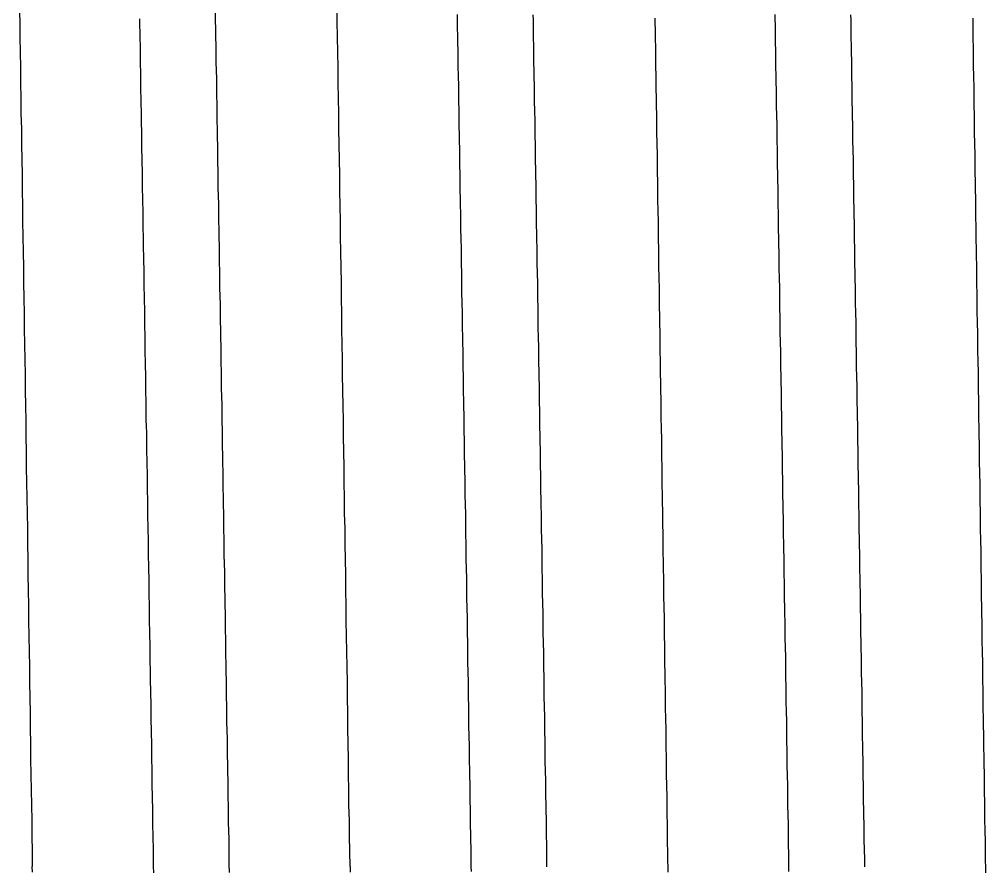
# Model space of a CAD drawing. Header units: millimetres. Extents: x 0 to 3800, y -67 to 2530.
# Drawn here: x 2229.319 to 2234.003, y 892.803 to 896.909 of the extents above; entities that cross this region are included whole.
import ezdxf

# ---------------------------------------------------------------- set-up
doc = ezdxf.new("R2010")
doc.units = ezdxf.units.MM
doc.layers.add('내부선 및 부속', color=4, linetype='Continuous')

msp = doc.modelspace()

# ---------------------------------------------------------------- linework, layer by layer
at = {"layer": '내부선 및 부속', "linetype": 'Continuous', "flags": 128}
for points in [[(2229.3188, 896.9727), (2229.3208, 896.8987), (2229.3218, 896.8237), (2229.3228, 896.7497), (2229.3238, 896.6757), (2229.3248, 896.6007), (2229.3258, 896.5267), (2229.3268, 896.4517), (2229.3288, 896.3777), (2229.3298, 896.3027), (2229.3308, 896.2287), (2229.3318, 896.1537), (2229.3328, 896.0797), (2229.3338, 896.0047), (2229.3348, 895.9307), (2229.3358, 895.8557), (2229.3378, 895.7817), (2229.3388, 895.7067), (2229.3398, 895.6327), (2229.3408, 895.5577), (2229.3418, 895.4837), (2229.3428, 895.4087), (2229.3438, 895.3347), (2229.3448, 895.2597), (2229.3468, 895.1857), (2229.3478, 895.1107), (2229.3488, 895.0367), (2229.3498, 894.9627), (2229.3508, 894.8877), (2229.3518, 894.8137), (2229.3528, 894.7387), (2229.3538, 894.6647), (2229.3548, 894.5897), (2229.3568, 894.5157), (2229.3578, 894.4407), (2229.3588, 894.3667), (2229.3598, 894.2917), (2229.3608, 894.2177), (2229.3618, 894.1427), (2229.3628, 894.0687), (2229.3638, 893.9937), (2229.3648, 893.9197), (2229.3668, 893.8447), (2229.3678, 893.7707), (2229.3688, 893.6957), (2229.3698, 893.6217), (2229.3708, 893.5467), (2229.3718, 893.4727), (2229.3728, 893.3987), (2229.3738, 893.3237), (2229.3748, 893.2497), (2229.3768, 893.1747), (2229.3778, 893.1007), (2229.3788, 893.0257), (2229.3798, 892.9517), (2229.3808, 892.8767), (2229.3818, 892.8027), (2229.3818, 892.8027)], [(2230.2678, 896.9437), (2230.2688, 896.9037), (2230.2698, 896.8627), (2230.2698, 896.8227), (2230.2708, 896.7817), (2230.2718, 896.7417), (2230.2718, 896.7007), (2230.2728, 896.6607), (2230.2738, 896.6197), (2230.2738, 896.5797), (2230.2748, 896.5387), (2230.2758, 896.4987), (2230.2758, 896.4577), (2230.2768, 896.4177), (2230.2778, 896.3767), (2230.2778, 896.3367), (2230.2788, 896.2957), (2230.2798, 896.2557), (2230.2798, 896.2147), (2230.2808, 896.1747), (2230.2818, 896.1337), (2230.2818, 896.0937), (2230.2828, 896.0527), (2230.2838, 896.0127), (2230.2838, 895.9717), (2230.2848, 895.9317), (2230.2858, 895.8907), (2230.2858, 895.8507), (2230.2868, 895.8107), (2230.2878, 895.7697), (2230.2878, 895.7297), (2230.2888, 895.6887), (2230.2898, 895.6487), (2230.2898, 895.6077), (2230.2908, 895.5677), (2230.2918, 895.5267), (2230.2918, 895.4867), (2230.2928, 895.4457), (2230.2938, 895.4057), (2230.2938, 895.3647), (2230.2948, 895.3247), (2230.2958, 895.2837), (2230.2958, 895.2437), (2230.2968, 895.2027), (2230.2978, 895.1627), (2230.2978, 895.1217), (2230.2988, 895.0817), (2230.2998, 895.0407), (2230.2998, 895.0007), (2230.3008, 894.9597), (2230.3018, 894.9197), (2230.3018, 894.8787), (2230.3028, 894.8387), (2230.3038, 894.7977), (2230.3038, 894.7577), (2230.3048, 894.7167), (2230.3048, 894.6767), (2230.3058, 894.6357), (2230.3068, 894.5957), (2230.3068, 894.5557), (2230.3078, 894.5147), (2230.3088, 894.4747), (2230.3088, 894.4337), (2230.3098, 894.3937), (2230.3108, 894.3527), (2230.3108, 894.3127), (2230.3118, 894.2717), (2230.3128, 894.2317), (2230.3128, 894.1907), (2230.3138, 894.1507), (2230.3148, 894.1097), (2230.3148, 894.0697), (2230.3158, 894.0287), (2230.3168, 893.9887), (2230.3168, 893.9477), (2230.3178, 893.9077), (2230.3188, 893.8667), (2230.3188, 893.8667), (2230.3188, 893.8267), (2230.3198, 893.7857), (2230.3198, 893.7457), (2230.3208, 893.7047), (2230.3218, 893.6647), (2230.3218, 893.6237), (2230.3228, 893.5837), (2230.3238, 893.5427), (2230.3238, 893.5027), (2230.3248, 893.4617), (2230.3258, 893.4217), (2230.3258, 893.3807), (2230.3268, 893.3407), (2230.3278, 893.3007), (2230.3278, 893.2597), (2230.3288, 893.2197), (2230.3298, 893.1787), (2230.3298, 893.1387), (2230.3308, 893.0977), (2230.3318, 893.0577), (2230.3318, 893.0167), (2230.3328, 892.9767), (2230.3338, 892.9357), (2230.3338, 892.8957), (2230.3348, 892.8547), (2230.3348, 892.8147), (2230.3358, 892.7737)], [(2230.9218, 892.8027), (2230.9208, 892.8767), (2230.9198, 892.9517), (2230.9188, 893.0257), (2230.9168, 893.1007), (2230.9158, 893.1747), (2230.9148, 893.2497), (2230.9138, 893.3237), (2230.9128, 893.3987), (2230.9118, 893.4727), (2230.9108, 893.5467), (2230.9098, 893.6217), (2230.9088, 893.6957), (2230.9078, 893.7707), (2230.9058, 893.8447), (2230.9048, 893.9197), (2230.9038, 893.9937), (2230.9028, 894.0687), (2230.9018, 894.1427), (2230.9008, 894.2177), (2230.8998, 894.2917), (2230.8988, 894.3667), (2230.8978, 894.4407), (2230.8958, 894.5157), (2230.8948, 894.5897), (2230.8938, 894.6647), (2230.8928, 894.7387), (2230.8918, 894.8137), (2230.8908, 894.8877), (2230.8898, 894.9627), (2230.8888, 895.0367), (2230.8868, 895.1107), (2230.8858, 895.1857), (2230.8848, 895.2597), (2230.8838, 895.3347), (2230.8828, 895.4087), (2230.8818, 895.4837), (2230.8808, 895.5577), (2230.8798, 895.6327), (2230.8788, 895.7067), (2230.8768, 895.7817), (2230.8758, 895.8557), (2230.8748, 895.9307), (2230.8738, 896.0047), (2230.8728, 896.0797), (2230.8718, 896.1537), (2230.8708, 896.2287), (2230.8688, 896.3027), (2230.8678, 896.3777), (2230.8668, 896.4517), (2230.8658, 896.5267), (2230.8648, 896.6007), (2230.8638, 896.6757), (2230.8628, 896.7497), (2230.8618, 896.8237), (2230.8598, 896.8987), (2230.8588, 896.9727)], [(2229.9018, 896.9107), (2229.9018, 896.8787), (2229.9028, 896.8467), (2229.9028, 896.8147), (2229.9038, 896.7827), (2229.9038, 896.7517), (2229.9048, 896.7197), (2229.9048, 896.6877), (2229.9058, 896.6557), (2229.9058, 896.6237), (2229.9068, 896.5917), (2229.9068, 896.5607), (2229.9078, 896.5287), (2229.9078, 896.4967), (2229.9088, 896.4647), (2229.9088, 896.4647), (2229.9098, 896.4327), (2229.9098, 896.4007), (2229.9108, 896.3697), (2229.9108, 896.3377), (2229.9118, 896.3057), (2229.9118, 896.2737), (2229.9128, 896.2417), (2229.9128, 896.2107), (2229.9138, 896.1787), (2229.9138, 896.1467), (2229.9148, 896.1147), (2229.9148, 896.0827), (2229.9158, 896.0507), (2229.9158, 896.0197), (2229.9168, 895.9877), (2229.9168, 895.9557), (2229.9178, 895.9237), (2229.9178, 895.8917), (2229.9188, 895.8597), (2229.9188, 895.8287), (2229.9198, 895.7967), (2229.9208, 895.7647), (2229.9208, 895.7327), (2229.9218, 895.7007), (2229.9218, 895.6697), (2229.9228, 895.6377), (2229.9228, 895.6057), (2229.9238, 895.5737), (2229.9238, 895.5417), (2229.9248, 895.5097), (2229.9248, 895.4787), (2229.9258, 895.4467), (2229.9258, 895.4147), (2229.9268, 895.3827), (2229.9268, 895.3507), (2229.9278, 895.3187), (2229.9278, 895.2877), (2229.9288, 895.2557), (2229.9288, 895.2237), (2229.9298, 895.1917), (2229.9298, 895.1597), (2229.9308, 895.1277), (2229.9308, 895.0967), (2229.9318, 895.0647), (2229.9318, 895.0327), (2229.9328, 895.0007), (2229.9328, 894.9687), (2229.9338, 894.9377), (2229.9348, 894.9057), (2229.9348, 894.8737), (2229.9358, 894.8417), (2229.9358, 894.8097), (2229.9368, 894.7777), (2229.9368, 894.7467), (2229.9378, 894.7147), (2229.9378, 894.6827), (2229.9388, 894.6507), (2229.9388, 894.6187), (2229.9398, 894.5867), (2229.9398, 894.5557), (2229.9408, 894.5237), (2229.9408, 894.4917), (2229.9418, 894.4597), (2229.9418, 894.4277), (2229.9428, 894.3967), (2229.9428, 894.3647), (2229.9438, 894.3327), (2229.9438, 894.3007), (2229.9448, 894.2687), (2229.9448, 894.2367), (2229.9458, 894.2057), (2229.9458, 894.1737), (2229.9468, 894.1417), (2229.9468, 894.1097), (2229.9478, 894.0777), (2229.9478, 894.0457), (2229.9488, 894.0147), (2229.9488, 893.9827), (2229.9498, 893.9507), (2229.9498, 893.9187), (2229.9508, 893.8867), (2229.9508, 893.8557), (2229.9518, 893.8237), (2229.9518, 893.7917), (2229.9528, 893.7597), (2229.9538, 893.7277), (2229.9538, 893.6957), (2229.9548, 893.6647), (2229.9548, 893.6327), (2229.9558, 893.6007), (2229.9558, 893.5687), (2229.9568, 893.5367), (2229.9568, 893.5047), (2229.9578, 893.4737), (2229.9578, 893.4417), (2229.9588, 893.4097), (2229.9588, 893.3777), (2229.9598, 893.3457), (2229.9598, 893.3147), (2229.9608, 893.2827), (2229.9608, 893.2827), (2229.9608, 893.2507), (2229.9618, 893.2187), (2229.9618, 893.1867), (2229.9628, 893.1547), (2229.9628, 893.1237), (2229.9638, 893.0917), (2229.9638, 893.0597), (2229.9648, 893.0277), (2229.9648, 892.9957), (2229.9658, 892.9637), (2229.9658, 892.9327), (2229.9668, 892.9007), (2229.9668, 892.8687), (2229.9678, 892.8367), (2229.9678, 892.8047), (2229.9688, 892.7727)], [(2231.4408, 896.9317), (2231.4408, 896.9077), (2231.4418, 896.8837), (2231.4418, 896.8597), (2231.4428, 896.8367), (2231.4428, 896.8127), (2231.4428, 896.7887), (2231.4438, 896.7647), (2231.4438, 896.7407), (2231.4448, 896.7167), (2231.4448, 896.6927), (2231.4448, 896.6687), (2231.4458, 896.6457), (2231.4458, 896.6217), (2231.4468, 896.5977), (2231.4468, 896.5737), (2231.4468, 896.5497), (2231.4478, 896.5257), (2231.4478, 896.5017), (2231.4488, 896.4787), (2231.4488, 896.4547), (2231.4488, 896.4307), (2231.4498, 896.4067), (2231.4498, 896.3827), (2231.4508, 896.3587), (2231.4508, 896.3347), (2231.4508, 896.3117), (2231.4518, 896.2877), (2231.4518, 896.2637), (2231.4528, 896.2397), (2231.4528, 896.2157), (2231.4528, 896.1917), (2231.4538, 896.1677), (2231.4538, 896.1437), (2231.4538, 896.1207), (2231.4538, 896.1207), (2231.4548, 896.0967), (2231.4548, 896.0727), (2231.4558, 896.0487), (2231.4558, 896.0247), (2231.4558, 896.0007), (2231.4568, 895.9767), (2231.4568, 895.9537), (2231.4578, 895.9297), (2231.4578, 895.9057), (2231.4578, 895.8817), (2231.4588, 895.8577), (2231.4588, 895.8337), (2231.4598, 895.8097), (2231.4598, 895.7857), (2231.4598, 895.7627), (2231.4608, 895.7387), (2231.4608, 895.7147), (2231.4618, 895.6907), (2231.4618, 895.6667), (2231.4618, 895.6427), (2231.4628, 895.6187), (2231.4628, 895.5957), (2231.4628, 895.5717), (2231.4638, 895.5477), (2231.4638, 895.5237), (2231.4648, 895.4997), (2231.4648, 895.4757), (2231.4648, 895.4517), (2231.4658, 895.4287), (2231.4658, 895.4047), (2231.4668, 895.3807), (2231.4668, 895.3567), (2231.4668, 895.3327), (2231.4678, 895.3087), (2231.4678, 895.2847), (2231.4688, 895.2607), (2231.4688, 895.2377), (2231.4688, 895.2137), (2231.4698, 895.1897), (2231.4698, 895.1657), (2231.4698, 895.1417), (2231.4708, 895.1177), (2231.4708, 895.0937), (2231.4718, 895.0707), (2231.4718, 895.0467), (2231.4718, 895.0227), (2231.4728, 894.9987), (2231.4728, 894.9747), (2231.4738, 894.9507), (2231.4738, 894.9267), (2231.4738, 894.9027), (2231.4748, 894.8797), (2231.4748, 894.8557), (2231.4758, 894.8317), (2231.4758, 894.8077), (2231.4758, 894.7837), (2231.4768, 894.7597), (2231.4768, 894.7357), (2231.4768, 894.7127), (2231.4778, 894.6887), (2231.4778, 894.6647), (2231.4788, 894.6407), (2231.4788, 894.6167), (2231.4788, 894.5927), (2231.4798, 894.5687), (2231.4798, 894.5457), (2231.4808, 894.5217), (2231.4808, 894.4977), (2231.4808, 894.4737), (2231.4818, 894.4497), (2231.4818, 894.4257), (2231.4818, 894.4017), (2231.4828, 894.3777), (2231.4828, 894.3547), (2231.4838, 894.3307), (2231.4838, 894.3067), (2231.4838, 894.2827), (2231.4848, 894.2587), (2231.4848, 894.2347), (2231.4858, 894.2107), (2231.4858, 894.1877), (2231.4858, 894.1637), (2231.4868, 894.1397), (2231.4868, 894.1157), (2231.4868, 894.0917), (2231.4878, 894.0677), (2231.4878, 894.0437), (2231.4888, 894.0197), (2231.4888, 893.9967), (2231.4888, 893.9727), (2231.4898, 893.9487), (2231.4898, 893.9247), (2231.4908, 893.9007), (2231.4908, 893.8767), (2231.4908, 893.8527), (2231.4918, 893.8297), (2231.4918, 893.8057), (2231.4918, 893.7817), (2231.4928, 893.7577), (2231.4928, 893.7337), (2231.4928, 893.7337), (2231.4938, 893.7097), (2231.4938, 893.6857), (2231.4938, 893.6627), (2231.4948, 893.6387), (2231.4948, 893.6147), (2231.4958, 893.5907), (2231.4958, 893.5667), (2231.4958, 893.5427), (2231.4968, 893.5187), (2231.4968, 893.4947), (2231.4968, 893.4717), (2231.4978, 893.4477), (2231.4978, 893.4237), (2231.4988, 893.3997), (2231.4988, 893.3757), (2231.4988, 893.3517), (2231.4998, 893.3277), (2231.4998, 893.3047), (2231.5008, 893.2807), (2231.5008, 893.2567), (2231.5008, 893.2327), (2231.5018, 893.2087), (2231.5018, 893.1847), (2231.5018, 893.1607), (2231.5028, 893.1367), (2231.5028, 893.1137), (2231.5038, 893.0897), (2231.5038, 893.0657), (2231.5038, 893.0417), (2231.5048, 893.0177), (2231.5048, 892.9937), (2231.5058, 892.9697), (2231.5058, 892.9467), (2231.5058, 892.9227), (2231.5068, 892.8987), (2231.5068, 892.8747), (2231.5068, 892.8507), (2231.5078, 892.8267), (2231.5078, 892.8027), (2231.5088, 892.7797)], [(2231.8078, 896.9307), (2231.8088, 896.9067), (2231.8088, 896.8827), (2231.8098, 896.8587), (2231.8098, 896.8347), (2231.8098, 896.8107), (2231.8108, 896.7877), (2231.8108, 896.7637), (2231.8118, 896.7397), (2231.8118, 896.7157), (2231.8118, 896.6917), (2231.8128, 896.6677), (2231.8128, 896.6437), (2231.8128, 896.6207), (2231.8138, 896.5967), (2231.8138, 896.5727), (2231.8148, 896.5487), (2231.8148, 896.5247), (2231.8148, 896.5007), (2231.8158, 896.4767), (2231.8158, 896.4527), (2231.8168, 896.4297), (2231.8168, 896.4057), (2231.8168, 896.3817), (2231.8178, 896.3577), (2231.8178, 896.3337), (2231.8188, 896.3097), (2231.8188, 896.2857), (2231.8188, 896.2627), (2231.8198, 896.2387), (2231.8198, 896.2147), (2231.8208, 896.1907), (2231.8208, 896.1667), (2231.8208, 896.1427), (2231.8208, 896.1427), (2231.8218, 896.1187), (2231.8218, 896.0947), (2231.8228, 896.0717), (2231.8228, 896.0477), (2231.8228, 896.0237), (2231.8238, 895.9997), (2231.8238, 895.9757), (2231.8248, 895.9517), (2231.8248, 895.9277), (2231.8248, 895.9047), (2231.8258, 895.8807), (2231.8258, 895.8567), (2231.8258, 895.8327), (2231.8268, 895.8087), (2231.8268, 895.7847), (2231.8278, 895.7607), (2231.8278, 895.7377), (2231.8278, 895.7137), (2231.8288, 895.6897), (2231.8288, 895.6657), (2231.8298, 895.6417), (2231.8298, 895.6177), (2231.8298, 895.5937), (2231.8308, 895.5697), (2231.8308, 895.5467), (2231.8318, 895.5227), (2231.8318, 895.4987), (2231.8318, 895.4747), (2231.8328, 895.4507), (2231.8328, 895.4267), (2231.8328, 895.4027), (2231.8338, 895.3797), (2231.8338, 895.3557), (2231.8348, 895.3317), (2231.8348, 895.3077), (2231.8348, 895.2837), (2231.8358, 895.2597), (2231.8358, 895.2357), (2231.8368, 895.2117), (2231.8368, 895.1887), (2231.8368, 895.1647), (2231.8378, 895.1407), (2231.8378, 895.1167), (2231.8388, 895.0927), (2231.8388, 895.0687), (2231.8388, 895.0447), (2231.8398, 895.0217), (2231.8398, 894.9977), (2231.8398, 894.9737), (2231.8408, 894.9497), (2231.8408, 894.9257), (2231.8418, 894.9017), (2231.8418, 894.8777), (2231.8418, 894.8547), (2231.8428, 894.8307), (2231.8428, 894.8067), (2231.8438, 894.7827), (2231.8438, 894.7587), (2231.8438, 894.7347), (2231.8448, 894.7107), (2231.8448, 894.6867), (2231.8458, 894.6637), (2231.8458, 894.6397), (2231.8458, 894.6157), (2231.8468, 894.5917), (2231.8468, 894.5677), (2231.8468, 894.5437), (2231.8478, 894.5197), (2231.8478, 894.4967), (2231.8488, 894.4727), (2231.8488, 894.4487), (2231.8488, 894.4247), (2231.8498, 894.4007), (2231.8498, 894.3767), (2231.8508, 894.3527), (2231.8508, 894.3287), (2231.8508, 894.3057), (2231.8518, 894.2817), (2231.8518, 894.2577), (2231.8518, 894.2337), (2231.8528, 894.2097), (2231.8528, 894.1857), (2231.8538, 894.1617), (2231.8538, 894.1387), (2231.8538, 894.1147), (2231.8548, 894.0907), (2231.8548, 894.0667), (2231.8558, 894.0427), (2231.8558, 894.0187), (2231.8558, 893.9947), (2231.8568, 893.9717), (2231.8568, 893.9477), (2231.8568, 893.9237), (2231.8578, 893.8997), (2231.8578, 893.8757), (2231.8588, 893.8517), (2231.8588, 893.8277), (2231.8588, 893.8037), (2231.8598, 893.7807), (2231.8598, 893.7567), (2231.8598, 893.7567), (2231.8608, 893.7327), (2231.8608, 893.7087), (2231.8608, 893.6847), (2231.8618, 893.6607), (2231.8618, 893.6367), (2231.8618, 893.6137), (2231.8628, 893.5897), (2231.8628, 893.5657), (2231.8638, 893.5417), (2231.8638, 893.5177), (2231.8638, 893.4937), (2231.8648, 893.4697), (2231.8648, 893.4457), (2231.8658, 893.4227), (2231.8658, 893.3987), (2231.8658, 893.3747), (2231.8668, 893.3507), (2231.8668, 893.3267), (2231.8668, 893.3027), (2231.8678, 893.2787), (2231.8678, 893.2557), (2231.8688, 893.2317), (2231.8688, 893.2077), (2231.8688, 893.1837), (2231.8698, 893.1597), (2231.8698, 893.1357), (2231.8708, 893.1117), (2231.8708, 893.0887), (2231.8708, 893.0647), (2231.8718, 893.0407), (2231.8718, 893.0167), (2231.8718, 892.9927), (2231.8728, 892.9687), (2231.8728, 892.9447), (2231.8738, 892.9207), (2231.8738, 892.8977), (2231.8738, 892.8737), (2231.8748, 892.8497), (2231.8748, 892.8257), (2231.8748, 892.8017)], [(2232.3998, 896.9147), (2232.3998, 896.8877), (2232.4008, 896.8607), (2232.4008, 896.8337), (2232.4008, 896.8067), (2232.4018, 896.7797), (2232.4018, 896.7527), (2232.4028, 896.7257), (2232.4028, 896.6987), (2232.4028, 896.6717), (2232.4038, 896.6447), (2232.4038, 896.6177), (2232.4048, 896.5907), (2232.4048, 896.5637), (2232.4058, 896.5357), (2232.4058, 896.5087), (2232.4058, 896.4817), (2232.4068, 896.4547), (2232.4068, 896.4277), (2232.4078, 896.4007), (2232.4078, 896.3737), (2232.4078, 896.3467), (2232.4088, 896.3197), (2232.4088, 896.2927), (2232.4098, 896.2657), (2232.4098, 896.2387), (2232.4108, 896.2117), (2232.4108, 896.1847), (2232.4108, 896.1577), (2232.4118, 896.1307), (2232.4118, 896.1037), (2232.4128, 896.0767), (2232.4128, 896.0487), (2232.4128, 896.0217), (2232.4138, 895.9947), (2232.4138, 895.9677), (2232.4148, 895.9407), (2232.4148, 895.9137), (2232.4148, 895.8867), (2232.4158, 895.8597), (2232.4158, 895.8327), (2232.4168, 895.8057), (2232.4168, 895.7787), (2232.4178, 895.7517), (2232.4178, 895.7247), (2232.4178, 895.6977), (2232.4178, 895.6977), (2232.4188, 895.6707), (2232.4188, 895.6437), (2232.4198, 895.6167), (2232.4198, 895.5887), (2232.4198, 895.5617), (2232.4208, 895.5347), (2232.4208, 895.5077), (2232.4218, 895.4807), (2232.4218, 895.4537), (2232.4218, 895.4267), (2232.4228, 895.3997), (2232.4228, 895.3727), (2232.4238, 895.3457), (2232.4238, 895.3187), (2232.4238, 895.2917), (2232.4248, 895.2647), (2232.4248, 895.2377), (2232.4258, 895.2107), (2232.4258, 895.1837), (2232.4268, 895.1567), (2232.4268, 895.1297), (2232.4268, 895.1017), (2232.4278, 895.0747), (2232.4278, 895.0477), (2232.4288, 895.0207), (2232.4288, 894.9937), (2232.4288, 894.9667), (2232.4298, 894.9397), (2232.4298, 894.9127), (2232.4308, 894.8857), (2232.4308, 894.8587), (2232.4308, 894.8317), (2232.4318, 894.8047), (2232.4318, 894.7777), (2232.4328, 894.7507), (2232.4328, 894.7237), (2232.4328, 894.6967), (2232.4338, 894.6697), (2232.4338, 894.6427), (2232.4348, 894.6147), (2232.4348, 894.5877), (2232.4348, 894.5607), (2232.4358, 894.5337), (2232.4358, 894.5067), (2232.4368, 894.4797), (2232.4368, 894.4527), (2232.4378, 894.4257), (2232.4378, 894.3987), (2232.4378, 894.3717), (2232.4388, 894.3447), (2232.4388, 894.3177), (2232.4398, 894.2907), (2232.4398, 894.2637), (2232.4398, 894.2367), (2232.4408, 894.2097), (2232.4408, 894.1827), (2232.4418, 894.1557), (2232.4418, 894.1277), (2232.4418, 894.1007), (2232.4428, 894.0737), (2232.4428, 894.0467), (2232.4438, 894.0197), (2232.4438, 893.9927), (2232.4438, 893.9657), (2232.4448, 893.9387), (2232.4448, 893.9117), (2232.4458, 893.8847), (2232.4458, 893.8577), (2232.4458, 893.8307), (2232.4468, 893.8037), (2232.4468, 893.7767), (2232.4478, 893.7497), (2232.4478, 893.7227), (2232.4478, 893.6957), (2232.4488, 893.6687), (2232.4488, 893.6407), (2232.4498, 893.6137), (2232.4498, 893.5867), (2232.4498, 893.5597), (2232.4508, 893.5327), (2232.4508, 893.5057), (2232.4518, 893.4787), (2232.4518, 893.4517), (2232.4518, 893.4247), (2232.4528, 893.3977), (2232.4528, 893.3707), (2232.4538, 893.3437), (2232.4538, 893.3167), (2232.4538, 893.2897), (2232.4548, 893.2627), (2232.4548, 893.2357), (2232.4558, 893.2087), (2232.4558, 893.1807), (2232.4568, 893.1537), (2232.4568, 893.1267), (2232.4568, 893.0997), (2232.4578, 893.0727), (2232.4578, 893.0457), (2232.4588, 893.0187), (2232.4588, 892.9917), (2232.4588, 892.9917), (2232.4588, 892.9647), (2232.4598, 892.9377), (2232.4598, 892.9107), (2232.4608, 892.8837), (2232.4608, 892.8567), (2232.4608, 892.8297), (2232.4618, 892.8027), (2232.4618, 892.8027)], [(2232.9808, 896.9317), (2232.9808, 896.9077), (2232.9818, 896.8837), (2232.9818, 896.8597), (2232.9818, 896.8367), (2232.9828, 896.8127), (2232.9828, 896.7887), (2232.9838, 896.7647), (2232.9838, 896.7407), (2232.9838, 896.7167), (2232.9848, 896.6927), (2232.9848, 896.6687), (2232.9858, 896.6457), (2232.9858, 896.6217), (2232.9858, 896.5977), (2232.9868, 896.5737), (2232.9868, 896.5497), (2232.9878, 896.5257), (2232.9878, 896.5017), (2232.9878, 896.4787), (2232.9888, 896.4547), (2232.9888, 896.4307), (2232.9898, 896.4067), (2232.9898, 896.3827), (2232.9898, 896.3587), (2232.9908, 896.3347), (2232.9908, 896.3107), (2232.9918, 896.2877), (2232.9918, 896.2637), (2232.9918, 896.2397), (2232.9928, 896.2157), (2232.9928, 896.1917), (2232.9938, 896.1677), (2232.9938, 896.1437), (2232.9938, 896.1207), (2232.9938, 896.1207), (2232.9948, 896.0967), (2232.9948, 896.0727), (2232.9948, 896.0487), (2232.9958, 896.0247), (2232.9958, 896.0007), (2232.9968, 895.9767), (2232.9968, 895.9537), (2232.9968, 895.9297), (2232.9978, 895.9057), (2232.9978, 895.8817), (2232.9988, 895.8577), (2232.9988, 895.8337), (2232.9988, 895.8097), (2232.9998, 895.7857), (2232.9998, 895.7627), (2233.0008, 895.7387), (2233.0008, 895.7147), (2233.0008, 895.6907), (2233.0018, 895.6667), (2233.0018, 895.6427), (2233.0028, 895.6187), (2233.0028, 895.5957), (2233.0028, 895.5717), (2233.0038, 895.5477), (2233.0038, 895.5237), (2233.0038, 895.4997), (2233.0048, 895.4757), (2233.0048, 895.4517), (2233.0058, 895.4287), (2233.0058, 895.4047), (2233.0058, 895.3807), (2233.0068, 895.3567), (2233.0068, 895.3327), (2233.0078, 895.3087), (2233.0078, 895.2847), (2233.0078, 895.2607), (2233.0088, 895.2377), (2233.0088, 895.2137), (2233.0098, 895.1897), (2233.0098, 895.1657), (2233.0098, 895.1417), (2233.0108, 895.1177), (2233.0108, 895.0937), (2233.0108, 895.0707), (2233.0118, 895.0467), (2233.0118, 895.0227), (2233.0128, 894.9987), (2233.0128, 894.9747), (2233.0128, 894.9507), (2233.0138, 894.9267), (2233.0138, 894.9027), (2233.0148, 894.8797), (2233.0148, 894.8557), (2233.0148, 894.8317), (2233.0158, 894.8077), (2233.0158, 894.7837), (2233.0168, 894.7597), (2233.0168, 894.7357), (2233.0168, 894.7127), (2233.0178, 894.6887), (2233.0178, 894.6647), (2233.0178, 894.6407), (2233.0188, 894.6167), (2233.0188, 894.5927), (2233.0198, 894.5687), (2233.0198, 894.5457), (2233.0198, 894.5217), (2233.0208, 894.4977), (2233.0208, 894.4737), (2233.0218, 894.4497), (2233.0218, 894.4257), (2233.0218, 894.4017), (2233.0228, 894.3777), (2233.0228, 894.3547), (2233.0228, 894.3307), (2233.0238, 894.3067), (2233.0238, 894.2827), (2233.0248, 894.2587), (2233.0248, 894.2347), (2233.0248, 894.2107), (2233.0258, 894.1877), (2233.0258, 894.1637), (2233.0268, 894.1397), (2233.0268, 894.1157), (2233.0268, 894.0917), (2233.0278, 894.0677), (2233.0278, 894.0437), (2233.0278, 894.0197), (2233.0288, 893.9967), (2233.0288, 893.9727), (2233.0298, 893.9487), (2233.0298, 893.9247), (2233.0298, 893.9007), (2233.0308, 893.8767), (2233.0308, 893.8527), (2233.0318, 893.8297), (2233.0318, 893.8057), (2233.0318, 893.7817), (2233.0328, 893.7577), (2233.0328, 893.7337), (2233.0328, 893.7337), (2233.0328, 893.7097), (2233.0338, 893.6857), (2233.0338, 893.6627), (2233.0348, 893.6387), (2233.0348, 893.6147), (2233.0348, 893.5907), (2233.0358, 893.5667), (2233.0358, 893.5427), (2233.0368, 893.5187), (2233.0368, 893.4947), (2233.0368, 893.4717), (2233.0378, 893.4477), (2233.0378, 893.4237), (2233.0378, 893.3997), (2233.0388, 893.3757), (2233.0388, 893.3517), (2233.0398, 893.3277), (2233.0398, 893.3047), (2233.0398, 893.2807), (2233.0408, 893.2567), (2233.0408, 893.2327), (2233.0418, 893.2087), (2233.0418, 893.1847), (2233.0418, 893.1607), (2233.0428, 893.1367), (2233.0428, 893.1137), (2233.0428, 893.0897), (2233.0438, 893.0657), (2233.0438, 893.0417), (2233.0448, 893.0177), (2233.0448, 892.9937), (2233.0448, 892.9697), (2233.0458, 892.9467), (2233.0458, 892.9227), (2233.0458, 892.8987), (2233.0468, 892.8747), (2233.0468, 892.8507), (2233.0478, 892.8267), (2233.0478, 892.8027), (2233.0478, 892.7797)], [(2233.3478, 896.9307), (2233.3488, 896.9067), (2233.3488, 896.8827), (2233.3488, 896.8587), (2233.3498, 896.8347), (2233.3498, 896.8107), (2233.3508, 896.7877), (2233.3508, 896.7637), (2233.3508, 896.7397), (2233.3518, 896.7157), (2233.3518, 896.6917), (2233.3528, 896.6677), (2233.3528, 896.6437), (2233.3528, 896.6197), (2233.3538, 896.5967), (2233.3538, 896.5727), (2233.3538, 896.5487), (2233.3548, 896.5247), (2233.3548, 896.5007), (2233.3558, 896.4767), (2233.3558, 896.4527), (2233.3558, 896.4297), (2233.3568, 896.4057), (2233.3568, 896.3817), (2233.3578, 896.3577), (2233.3578, 896.3337), (2233.3578, 896.3097), (2233.3588, 896.2857), (2233.3588, 896.2627), (2233.3598, 896.2387), (2233.3598, 896.2147), (2233.3598, 896.1907), (2233.3608, 896.1667), (2233.3608, 896.1427), (2233.3608, 896.1427), (2233.3618, 896.1187), (2233.3618, 896.0947), (2233.3618, 896.0717), (2233.3628, 896.0477), (2233.3628, 896.0237), (2233.3638, 895.9997), (2233.3638, 895.9757), (2233.3638, 895.9517), (2233.3648, 895.9277), (2233.3648, 895.9047), (2233.3658, 895.8807), (2233.3658, 895.8567), (2233.3658, 895.8327), (2233.3668, 895.8087), (2233.3668, 895.7847), (2233.3668, 895.7607), (2233.3678, 895.7377), (2233.3678, 895.7137), (2233.3688, 895.6897), (2233.3688, 895.6657), (2233.3688, 895.6417), (2233.3698, 895.6177), (2233.3698, 895.5937), (2233.3708, 895.5697), (2233.3708, 895.5467), (2233.3708, 895.5227), (2233.3718, 895.4987), (2233.3718, 895.4747), (2233.3728, 895.4507), (2233.3728, 895.4267), (2233.3728, 895.4027), (2233.3738, 895.3797), (2233.3738, 895.3557), (2233.3738, 895.3317), (2233.3748, 895.3077), (2233.3748, 895.2837), (2233.3758, 895.2597), (2233.3758, 895.2357), (2233.3758, 895.2117), (2233.3768, 895.1887), (2233.3768, 895.1647), (2233.3778, 895.1407), (2233.3778, 895.1167), (2233.3778, 895.0927), (2233.3788, 895.0687), (2233.3788, 895.0447), (2233.3798, 895.0217), (2233.3798, 894.9977), (2233.3798, 894.9737), (2233.3808, 894.9497), (2233.3808, 894.9257), (2233.3808, 894.9017), (2233.3818, 894.8777), (2233.3818, 894.8547), (2233.3828, 894.8307), (2233.3828, 894.8067), (2233.3828, 894.7827), (2233.3838, 894.7587), (2233.3838, 894.7347), (2233.3848, 894.7107), (2233.3848, 894.6867), (2233.3848, 894.6637), (2233.3858, 894.6397), (2233.3858, 894.6157), (2233.3858, 894.5917), (2233.3868, 894.5677), (2233.3868, 894.5437), (2233.3878, 894.5197), (2233.3878, 894.4967), (2233.3878, 894.4727), (2233.3888, 894.4487), (2233.3888, 894.4247), (2233.3898, 894.4007), (2233.3898, 894.3767), (2233.3898, 894.3527), (2233.3908, 894.3287), (2233.3908, 894.3057), (2233.3918, 894.2817), (2233.3918, 894.2577), (2233.3918, 894.2337), (2233.3928, 894.2097), (2233.3928, 894.1857), (2233.3928, 894.1617), (2233.3938, 894.1387), (2233.3938, 894.1147), (2233.3948, 894.0907), (2233.3948, 894.0667), (2233.3948, 894.0427), (2233.3958, 894.0187), (2233.3958, 893.9947), (2233.3968, 893.9707), (2233.3968, 893.9477), (2233.3968, 893.9237), (2233.3978, 893.8997), (2233.3978, 893.8757), (2233.3978, 893.8517), (2233.3988, 893.8277), (2233.3988, 893.8037), (2233.3998, 893.7807), (2233.3998, 893.7567), (2233.3998, 893.7567), (2233.3998, 893.7327), (2233.4008, 893.7087), (2233.4008, 893.6847), (2233.4018, 893.6607), (2233.4018, 893.6367), (2233.4018, 893.6137), (2233.4028, 893.5897), (2233.4028, 893.5657), (2233.4028, 893.5417), (2233.4038, 893.5177), (2233.4038, 893.4937), (2233.4048, 893.4697), (2233.4048, 893.4457), (2233.4048, 893.4227), (2233.4058, 893.3987), (2233.4058, 893.3747), (2233.4058, 893.3507), (2233.4068, 893.3267), (2233.4068, 893.3027), (2233.4078, 893.2787), (2233.4078, 893.2557), (2233.4078, 893.2317), (2233.4088, 893.2077), (2233.4088, 893.1837), (2233.4098, 893.1597), (2233.4098, 893.1357), (2233.4098, 893.1117), (2233.4108, 893.0877), (2233.4108, 893.0647), (2233.4108, 893.0407), (2233.4118, 893.0167), (2233.4118, 892.9927), (2233.4128, 892.9687), (2233.4128, 892.9447), (2233.4128, 892.9207), (2233.4138, 892.8977), (2233.4138, 892.8737), (2233.4148, 892.8497), (2233.4148, 892.8257), (2233.4148, 892.8017)], [(2233.9398, 896.9147), (2233.9398, 896.8877), (2233.9398, 896.8607), (2233.9408, 896.8337), (2233.9408, 896.8067), (2233.9418, 896.7797), (2233.9418, 896.7527), (2233.9418, 896.7257), (2233.9428, 896.6987), (2233.9428, 896.6717), (2233.9438, 896.6447), (2233.9438, 896.6177), (2233.9448, 896.5907), (2233.9448, 896.5637), (2233.9448, 896.5357), (2233.9458, 896.5087), (2233.9458, 896.4817), (2233.9468, 896.4547), (2233.9468, 896.4277), (2233.9468, 896.4007), (2233.9478, 896.3737), (2233.9478, 896.3467), (2233.9488, 896.3197), (2233.9488, 896.2927), (2233.9498, 896.2657), (2233.9498, 896.2387), (2233.9498, 896.2117), (2233.9508, 896.1847), (2233.9508, 896.1577), (2233.9518, 896.1307), (2233.9518, 896.1037), (2233.9518, 896.0767), (2233.9528, 896.0487), (2233.9528, 896.0217), (2233.9538, 895.9947), (2233.9538, 895.9677), (2233.9538, 895.9407), (2233.9548, 895.9137), (2233.9548, 895.8867), (2233.9558, 895.8597), (2233.9558, 895.8327), (2233.9568, 895.8057), (2233.9568, 895.7787), (2233.9568, 895.7517), (2233.9578, 895.7247), (2233.9578, 895.6977), (2233.9578, 895.6977), (2233.9588, 895.6707), (2233.9588, 895.6437), (2233.9588, 895.6167), (2233.9598, 895.5887), (2233.9598, 895.5617), (2233.9608, 895.5347), (2233.9608, 895.5077), (2233.9608, 895.4807), (2233.9618, 895.4537), (2233.9618, 895.4267), (2233.9628, 895.3997), (2233.9628, 895.3727), (2233.9628, 895.3457), (2233.9638, 895.3187), (2233.9638, 895.2917), (2233.9648, 895.2647), (2233.9648, 895.2377), (2233.9658, 895.2107), (2233.9658, 895.1837), (2233.9658, 895.1567), (2233.9668, 895.1297), (2233.9668, 895.1017), (2233.9678, 895.0747), (2233.9678, 895.0477), (2233.9678, 895.0207), (2233.9688, 894.9937), (2233.9688, 894.9667), (2233.9698, 894.9397), (2233.9698, 894.9127), (2233.9698, 894.8857), (2233.9708, 894.8587), (2233.9708, 894.8317), (2233.9718, 894.8047), (2233.9718, 894.7777), (2233.9718, 894.7507), (2233.9728, 894.7237), (2233.9728, 894.6967), (2233.9738, 894.6697), (2233.9738, 894.6427), (2233.9738, 894.6147), (2233.9748, 894.5877), (2233.9748, 894.5607), (2233.9758, 894.5337), (2233.9758, 894.5067), (2233.9768, 894.4797), (2233.9768, 894.4527), (2233.9768, 894.4257), (2233.9778, 894.3987), (2233.9778, 894.3717), (2233.9788, 894.3447), (2233.9788, 894.3177), (2233.9788, 894.2907), (2233.9798, 894.2637), (2233.9798, 894.2367), (2233.9808, 894.2097), (2233.9808, 894.1827), (2233.9808, 894.1557), (2233.9818, 894.1277), (2233.9818, 894.1007), (2233.9828, 894.0737), (2233.9828, 894.0467), (2233.9828, 894.0197), (2233.9838, 893.9927), (2233.9838, 893.9657), (2233.9848, 893.9387), (2233.9848, 893.9117), (2233.9848, 893.8847), (2233.9858, 893.8577), (2233.9858, 893.8307), (2233.9868, 893.8037), (2233.9868, 893.7767), (2233.9868, 893.7497), (2233.9878, 893.7227), (2233.9878, 893.6957), (2233.9888, 893.6687), (2233.9888, 893.6407), (2233.9888, 893.6137), (2233.9898, 893.5867), (2233.9898, 893.5597), (2233.9908, 893.5327), (2233.9908, 893.5057), (2233.9908, 893.4787), (2233.9918, 893.4517), (2233.9918, 893.4247), (2233.9928, 893.3977), (2233.9928, 893.3707), (2233.9938, 893.3437), (2233.9938, 893.3167), (2233.9938, 893.2897), (2233.9948, 893.2627), (2233.9948, 893.2357), (2233.9958, 893.2087), (2233.9958, 893.1807), (2233.9958, 893.1537), (2233.9968, 893.1267), (2233.9968, 893.0997), (2233.9978, 893.0727), (2233.9978, 893.0457), (2233.9978, 893.0187), (2233.9988, 892.9917), (2233.9988, 892.9917), (2233.9988, 892.9647), (2233.9998, 892.9377), (2233.9998, 892.9107), (2233.9998, 892.8837), (2234.0008, 892.8567), (2234.0008, 892.8297), (2234.0018, 892.8027), (2234.0018, 892.8027)], [(2229.3828, 892.7757), (2229.3818, 892.8027), (2229.3818, 892.8027)], [(2230.9218, 892.8027), (2230.9218, 892.7757)], [(2232.4618, 892.8027), (2232.4618, 892.7757)], [(2234.0018, 892.8027), (2234.0028, 892.7277)]]:
    msp.add_lwpolyline(points, dxfattribs=at)

doc.saveas('drawing.dxf')
